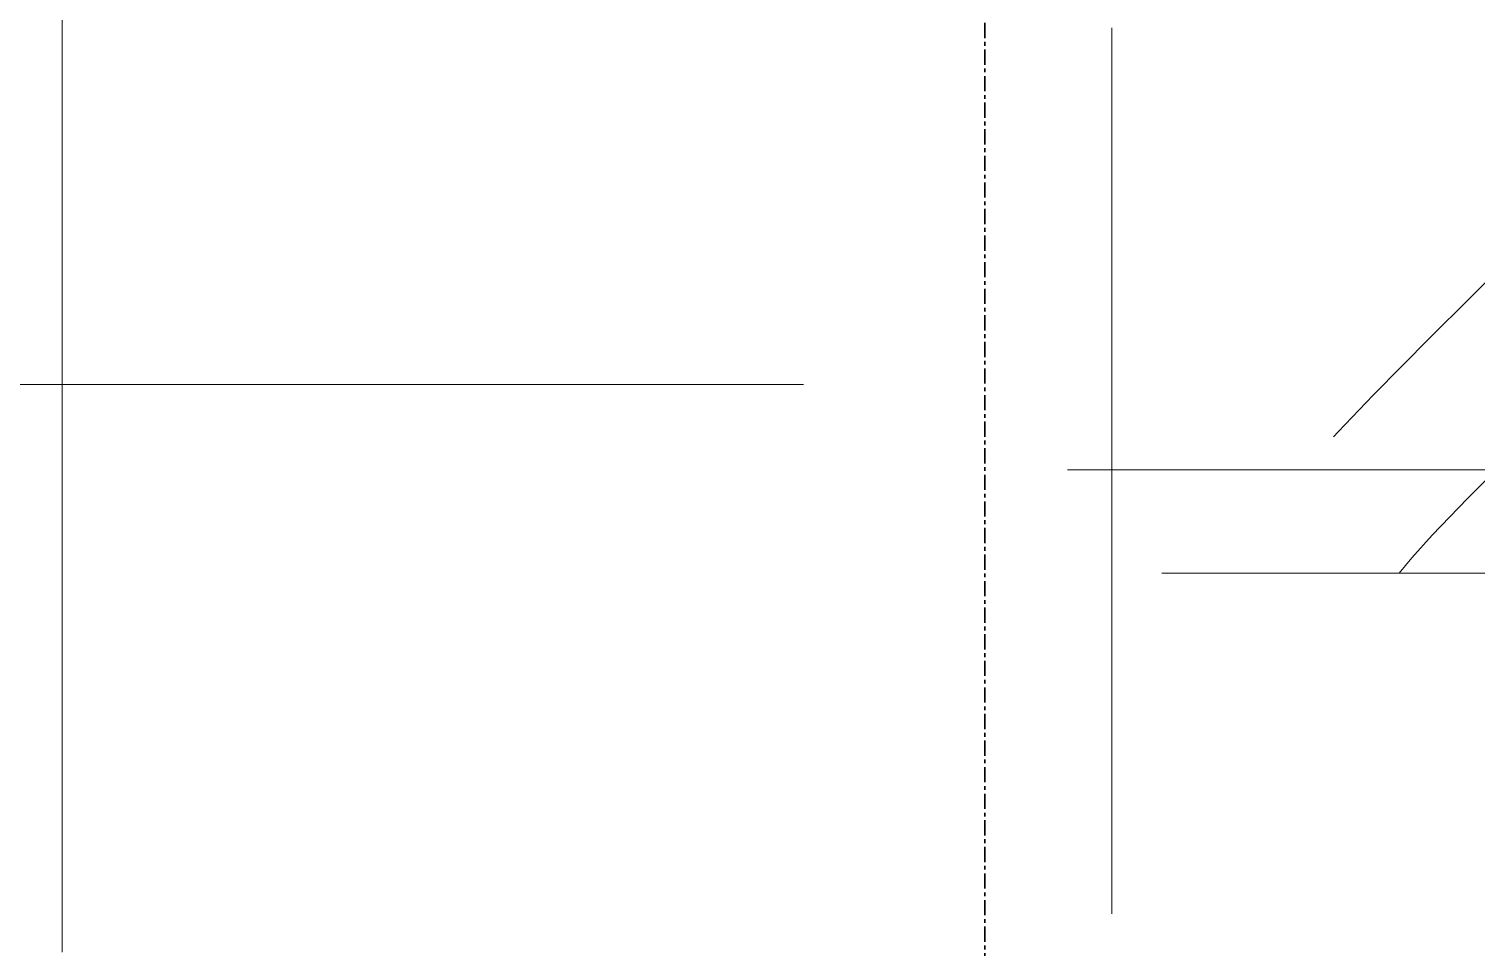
# Model space of a CAD drawing. Header units: inches. Extents: x 9391 to 11530, y 1186 to 2858.
# Drawn here: x 10247.21 to 10294.83, y 2649.1 to 2679.32 of the extents above; entities that cross this region are included whole.
import ezdxf

# ---------------------------------------------------------------- set-up
doc = ezdxf.new("R2010")
doc.units = ezdxf.units.IN
doc.header["$MEASUREMENT"] = 0
doc.linetypes.add('Grid Line 1_2_', pattern=[0.875, 0.5, -0.125, 0.125, -0.125])
doc.layers.add('A-DETL-GENF-1', color=254, linetype='Continuous', lineweight=9)
doc.layers.add('S-GRID-1', color=1, linetype='Grid Line 1_2_', lineweight=30)

# ---------------------------------------------------------------- blocks, each defined once
blk = doc.blocks.new('magnolia 26756 - magnolia 26756-V124-FLOOR PLAN - ROOF')
at = {"layer": 'A-DETL-GENF-1'}
for p, q in [((0, 24.379), (0, 24.398)), ((0, 24.398), (0, 23.664)), ((0, 24.26), (0, 24.379)), ((0, 24.07), (0, 24.26)), ((0, 23.165), (0, 24.07)), ((0, 23.664), (0, 22.7)), ((0, 22.259), (0, 23.165)), ((0, 22.7), (0, 21.8)), ((0, 22.332), (0, 22.383)), ((0, 22.383), (0, 22.364)), ((0, 22.364), (0, 22.109)), ((0, 22.188), (0, 22.332)), ((0, 22.132), (0, 22.259)), ((0, 21.727), (0, 22.188)), ((0, 22.109), (0, 22.132)), ((0, 21.954), (0, 22.065)), ((0, 22.065), (0, 22.013)), ((0, 22.013), (0, 20.465)), ((0, 21.706), (0, 21.954)), ((0, 21.779), (0, 21.865)), ((0, 21.865), (0, 21.516)), ((0, 21.8), (0, 21.465)), ((0, 21.63), (0, 21.779)), ((0, 21.604), (0, 21.727)), ((0, 21.356), (0, 21.706)), ((0, 21.433), (0, 21.63)), ((0, 21.465), (0, 21.604)), ((0, 21.516), (0, 21.479)), ((0, 21.479), (0, 21.465)), ((0, 21.465), (0, 21.405)), ((0, 20.465), (0, 21.433)), ((0, 21.405), (0, 21.311)), ((0, 19.599), (0, 21.356)), ((0, 21.265), (0, 21.339)), ((0, 21.339), (0, 21.226)), ((0, 21.311), (0, 20.978)), ((0, 21.137), (0, 21.265)), ((0, 21.226), (0, 20.203)), ((0, 20.956), (0, 21.137)), ((0, 20.978), (0, 20.9)), ((0, 19.822), (0, 20.956)), ((0, 20.9), (0, 20.865)), ((0, 20.865), (0, 20.242)), ((0, 19.957), (0, 20.265)), ((0, 20.265), (0, 20.044)), ((0, 20.242), (0, 20.032)), ((0, 20.203), (0, 20.132)), ((0, 19.714), (0, 20.132)), ((0, 20.132), (0, 20.123)), ((0, 20.132), (0, 19.893)), ((0, 20.123), (0, 19.953)), ((0, 20.044), (0, 19.739)), ((0, 20.032), (0, 19.794)), ((0, 19.932), (0, 20.019)), ((0, 20.019), (0, 19.921)), ((0, 19.767), (0, 19.957)), ((0, 19.953), (0, 19.671)), ((0, 19.701), (0, 19.932)), ((0, 19.921), (0, 19.599)), ((0, 19.893), (0, 19.399)), ((0, 19.465), (0, 19.822)), ((0, 19.794), (0, 19.553)), ((0, 19.403), (0, 19.767)), ((0, 19.739), (0, 19.465)), ((0, 19.554), (0, 19.714)), ((0, 19.363), (0, 19.701)), ((0, 19.671), (0, 19.327)), ((0, 19.065), (0, 19.554)), ((0, 19.553), (0, 19.334)), ((0, 19.215), (0, 19.403)), ((0, 19.399), (0, 15.932)), ((0, 18.961), (0, 19.363)), ((0, 19.334), (0, 19.163)), ((0, 19.327), (0, 18.971)), ((0, 18.68), (0, 19.215)), ((0, 19.163), (0, 19.065)), ((0, 18.971), (0, 18.653)), ((0, 18.532), (0, 18.961)), ((0, 18.158), (0, 18.68)), ((0, 18.653), (0, 18.424)), ((0, 18.36), (0, 18.532)), ((0, 18.424), (0, 18.039)), ((0, 18.259), (0, 18.36)), ((0, 18.131), (0, 18.259)), ((0, 16.762), (0, 18.158)), ((0, 18.034), (0, 18.131)), ((0, 18.039), (0, 16.307)), ((0, 17.868), (0, 18.034)), ((0, 17.852), (0, 17.965)), ((0, 17.965), (0, 17.598)), ((0, 17.813), (0, 17.914)), ((0, 17.914), (0, 17.865)), ((0, 17.599), (0, 17.868)), ((0, 17.865), (0, 17.36)), ((0, 17.678), (0, 17.852)), ((0, 17.601), (0, 17.813)), ((0, 17.726), (0, 17.732)), ((0, 17.732), (0, 17.445)), ((0, 16.958), (0, 17.732)), ((0, 17.732), (0, 17.503)), ((0, 17.609), (0, 17.732)), ((0, 17.732), (0, 17.73)), ((0, 17.73), (0, 17.517)), ((0, 17.705), (0, 17.726)), ((0, 17.671), (0, 17.705)), ((0, 17.014), (0, 17.678)), ((0, 17.565), (0, 17.671)), ((0, 17.41), (0, 17.609)), ((0, 16.399), (0, 17.601)), ((0, 17.465), (0, 17.599)), ((0, 17.507), (0, 17.599)), ((0, 17.599), (0, 17.429)), ((0, 17.598), (0, 17.526)), ((0, 17.416), (0, 17.565)), ((0, 17.526), (0, 17.507)), ((0, 17.517), (0, 17.156)), ((0, 17.503), (0, 16.885)), ((0, 17.422), (0, 17.465)), ((0, 17.445), (0, 17.422)), ((0, 17.429), (0, 16.602)), ((0, 17.096), (0, 17.416)), ((0, 16.229), (0, 17.41)), ((0, 17.36), (0, 17.083)), ((0, 17.156), (0, 15.466)), ((0, 16.71), (0, 17.096)), ((0, 17.083), (0, 16.978)), ((0, 16.816), (0, 17.014)), ((0, 16.978), (0, 16.817)), ((0, 15.199), (0, 16.958)), ((0, 16.885), (0, 16.706)), ((0, 16.817), (0, 16.324)), ((0, 16.666), (0, 16.816)), ((0, 16.384), (0, 16.762)), ((0, 15.873), (0, 16.71)), ((0, 16.706), (0, 16.544)), ((0, 16.492), (0, 16.666)), ((0, 16.602), (0, 16.432)), ((0, 16.544), (0, 16.399)), ((0, 16.266), (0, 16.492)), ((0, 16.432), (0, 15.651)), ((0, 16.066), (0, 16.384)), ((0, 16.324), (0, 15.599)), ((0, 16.307), (0, 16.266)), ((0, 15.932), (0, 16.229)), ((0, 15.832), (0, 16.066)), ((0, 15.161), (0, 15.873)), ((0, 15.603), (0, 15.866)), ((0, 15.866), (0, 15.862)), ((0, 15.862), (0, 15.803)), ((0, 14.932), (0, 15.832)), ((0, 15.832), (0, 15.549)), ((0, 15.703), (0, 15.832)), ((0, 15.803), (0, 15.703)), ((0, 15.703), (0, 15.199)), ((0, 15.649), (0, 15.703)), ((0, 15.651), (0, 15.177)), ((0, 15.645), (0, 15.649)), ((0, 15.649), (0, 15.64)), ((0, 15.64), (0, 15.649)), ((0, 15.599), (0, 15.645)), ((0, 15.443), (0, 15.603)), ((0, 15.549), (0, 15.436)), ((0, 15.466), (0, 15.319)), ((0, 15.345), (0, 15.443)), ((0, 15.436), (0, 15.329)), ((0, 15.183), (0, 15.345)), ((0, 15.329), (0, 15.216)), ((0, 15.319), (0, 15.183)), ((1.254, 15.496), (1.084, 15.648)), ((2.462, 14.341), (1.254, 15.496)), ((0, 15.216), (0, 15.087)), ((0, 15.038), (0, 15.183)), ((0, 15.183), (0, 14.84)), ((0, 15.177), (0, 14.932)), ((0, 14.932), (0, 15.161)), ((0, 15.087), (0, 14.932)), ((0, 14.799), (0, 15.038)), ((0, 14.77), (0, 14.932)), ((0, 14.932), (0, 14.818)), ((0, 14.84), (0, 14.666)), ((0, 14.818), (0, 14.655)), ((0, 14.614), (0, 14.799)), ((0, 14.603), (0, 14.77)), ((0, 14.642), (0, 14.692)), ((0, 14.692), (0, 14.684)), ((0, 14.684), (0, 14.507)), ((0, 14.666), (0, 14.457)), ((0, 14.655), (0, 14.449)), ((0, 14.532), (0, 14.642)), ((0, 14.166), (0, 14.614)), ((0, 14.437), (0, 14.603)), ((0, 12.983), (0, 14.532)), ((0, 14.507), (0, 14.132)), ((0, 14.457), (0, 14.211)), ((0, 14.449), (0, 13.332)), ((0, 14.275), (0, 14.437)), ((0, 14.028), (0, 14.399)), ((0, 14.399), (0, 14.26)), ((4.367, 12.457), (2.462, 14.341)), ((0, 14.123), (0, 14.275)), ((0, 14.26), (0, 13.819)), ((0, 14.211), (0, 13.927)), ((0, 14.029), (0, 14.166)), ((0, 14.132), (0, 13.536)), ((0, 13.985), (0, 14.123)), ((0, 13.886), (0, 14.029)), ((0, 13.332), (0, 14.028)), ((0, 13.413), (0, 13.985)), ((0, 13.927), (0, 13.605)), ((0, 13.732), (0, 13.886)), ((0, 13.819), (0, 13.683)), ((0, 13.755), (0, 13.78)), ((0, 13.78), (0, 13.775)), ((0, 13.775), (0, 13.732)), ((0, 13.704), (0, 13.755)), ((0, 13.635), (0, 13.704)), ((0, 13.683), (0, 13.564)), ((0, 13.554), (0, 13.635)), ((0, 13.605), (0, 13.243)), ((0, 13.564), (0, 13.466)), ((0, 13.466), (0, 13.554)), ((0, 13.536), (0, 9.533)), ((0, 13.286), (0, 13.413)), ((0, 12.933), (0, 13.286)), ((0, 13.243), (0, 12.399)), ((0, 12.768), (0, 12.983)), ((0, 12.707), (0, 12.933)), ((0, 12.581), (0, 12.768)), ((0, 12.586), (0, 12.707)), ((0, 12.534), (0, 12.586)), ((0, 12.399), (0, 12.581)), ((0, 12.501), (0, 12.534)), ((0, 12.451), (0, 12.501)), ((0, 12.333), (0, 12.451)), ((7.201, 9.601), (4.367, 12.457)), ((0, 12.246), (0, 12.333)), ((0, 12.138), (0, 12.246)), ((0, 11.881), (0, 12.138)), ((0, 11.598), (0, 11.881)), ((0, 11.459), (0, 11.598)), ((0, 10.391), (0, 11.459))]:
    blk.add_line(p, q, dxfattribs=at)
blk = doc.blocks.new('magnolia 26756 - magnolia 26756-V126-FLOOR PLAN - ROOF')
at = {"layer": 'A-DETL-GENF-1'}
for p, q in [((0, 24.379), (0, 24.398)), ((0, 24.398), (0, 23.664)), ((0, 24.26), (0, 24.379)), ((0, 24.07), (0, 24.26)), ((0, 23.165), (0, 24.07)), ((0, 23.664), (0, 22.7)), ((0, 22.259), (0, 23.165)), ((0, 22.7), (0, 21.8)), ((0, 22.332), (0, 22.383)), ((0, 22.383), (0, 22.364)), ((0, 22.364), (0, 22.109)), ((0, 22.188), (0, 22.332)), ((0, 22.132), (0, 22.259)), ((0, 21.727), (0, 22.188)), ((0, 22.109), (0, 22.132)), ((0, 21.954), (0, 22.065)), ((0, 22.065), (0, 22.013)), ((0, 22.013), (0, 20.465)), ((0, 21.706), (0, 21.954)), ((0, 21.779), (0, 21.865)), ((0, 21.865), (0, 21.516)), ((0, 21.8), (0, 21.465)), ((0, 21.63), (0, 21.779)), ((0, 21.604), (0, 21.727)), ((0, 21.356), (0, 21.706)), ((0, 21.433), (0, 21.63)), ((0, 21.465), (0, 21.604)), ((0, 21.516), (0, 21.479)), ((0, 21.479), (0, 21.465)), ((0, 21.465), (0, 21.405)), ((0, 20.465), (0, 21.433)), ((0, 21.405), (0, 21.311)), ((0, 19.599), (0, 21.356)), ((0, 21.265), (0, 21.339)), ((0, 21.339), (0, 21.226)), ((0, 21.311), (0, 20.978)), ((0, 21.137), (0, 21.265)), ((0, 21.226), (0, 20.203)), ((0, 20.956), (0, 21.137)), ((0, 20.978), (0, 20.9)), ((0, 19.822), (0, 20.956)), ((0, 20.9), (0, 20.865)), ((0, 20.865), (0, 20.242)), ((0, 19.957), (0, 20.265)), ((0, 20.265), (0, 20.044)), ((0, 20.242), (0, 20.032)), ((0, 20.203), (0, 20.132)), ((0, 19.714), (0, 20.132)), ((0, 20.132), (0, 20.123)), ((0, 20.132), (0, 19.893)), ((0, 20.123), (0, 19.953)), ((0, 20.044), (0, 19.739)), ((0, 20.032), (0, 19.794)), ((0, 19.932), (0, 20.019)), ((0, 20.019), (0, 19.921)), ((0, 19.767), (0, 19.957)), ((0, 19.953), (0, 19.671)), ((0, 19.701), (0, 19.932)), ((0, 19.921), (0, 19.599)), ((0, 19.893), (0, 19.399)), ((0, 19.465), (0, 19.822)), ((0, 19.794), (0, 19.553)), ((0, 19.403), (0, 19.767)), ((0, 19.739), (0, 19.465)), ((0, 19.554), (0, 19.714)), ((0, 19.363), (0, 19.701)), ((0, 19.671), (0, 19.327)), ((0, 19.065), (0, 19.554)), ((0, 19.553), (0, 19.334)), ((0, 19.215), (0, 19.403)), ((0, 19.399), (0, 15.932)), ((0, 18.961), (0, 19.363)), ((0, 19.334), (0, 19.163)), ((0, 19.327), (0, 18.971)), ((0, 18.68), (0, 19.215)), ((0, 19.163), (0, 19.065)), ((0, 18.971), (0, 18.653)), ((0, 18.532), (0, 18.961)), ((0, 18.158), (0, 18.68)), ((0, 18.653), (0, 18.424)), ((0, 18.36), (0, 18.532)), ((0, 18.424), (0, 18.039)), ((0, 18.259), (0, 18.36)), ((0, 18.131), (0, 18.259)), ((0, 16.762), (0, 18.158)), ((0, 18.034), (0, 18.131)), ((0, 18.039), (0, 16.307)), ((0, 17.868), (0, 18.034)), ((0, 17.852), (0, 17.965)), ((0, 17.965), (0, 17.598)), ((0, 17.813), (0, 17.914)), ((0, 17.914), (0, 17.865)), ((0, 17.599), (0, 17.868)), ((0, 17.865), (0, 17.36)), ((0, 17.678), (0, 17.852)), ((0, 17.601), (0, 17.813)), ((0, 17.726), (0, 17.732)), ((0, 17.732), (0, 17.445)), ((0, 16.958), (0, 17.732)), ((0, 17.732), (0, 17.503)), ((0, 17.609), (0, 17.732)), ((0, 17.732), (0, 17.73)), ((0, 17.73), (0, 17.517)), ((0, 17.705), (0, 17.726)), ((0, 17.671), (0, 17.705)), ((0, 17.014), (0, 17.678)), ((0, 17.565), (0, 17.671)), ((0, 17.41), (0, 17.609)), ((0, 16.399), (0, 17.601)), ((0, 17.465), (0, 17.599)), ((0, 17.507), (0, 17.599)), ((0, 17.599), (0, 17.429)), ((0, 17.598), (0, 17.526)), ((0, 17.416), (0, 17.565)), ((0, 17.526), (0, 17.507)), ((0, 17.517), (0, 17.156)), ((0, 17.503), (0, 16.885)), ((0, 17.422), (0, 17.465)), ((0, 17.445), (0, 17.422)), ((0, 17.429), (0, 16.602)), ((0, 17.096), (0, 17.416)), ((0, 16.229), (0, 17.41)), ((0, 17.36), (0, 17.083)), ((0, 17.156), (0, 15.466)), ((0, 16.71), (0, 17.096)), ((0, 17.083), (0, 16.978)), ((0, 16.816), (0, 17.014)), ((0, 16.978), (0, 16.817)), ((0, 15.199), (0, 16.958)), ((0, 16.885), (0, 16.706)), ((0, 16.817), (0, 16.324)), ((0, 16.666), (0, 16.816)), ((0, 16.384), (0, 16.762)), ((0, 15.873), (0, 16.71)), ((0, 16.706), (0, 16.544)), ((0, 16.492), (0, 16.666)), ((0, 16.602), (0, 16.432)), ((0.511, 16.164), (0, 16.589)), ((0, 16.544), (0, 16.399)), ((0, 16.266), (0, 16.492)), ((0, 16.432), (0, 15.651)), ((0, 16.066), (0, 16.384)), ((0, 16.324), (0, 15.599)), ((0, 16.307), (0, 16.266)), ((0, 15.932), (0, 16.229)), ((0, 15.832), (0, 16.066)), ((0, 15.161), (0, 15.873)), ((0, 15.603), (0, 15.866)), ((0, 15.866), (0, 15.862)), ((0, 15.862), (0, 15.803)), ((0, 14.932), (0, 15.832)), ((0, 15.832), (0, 15.549)), ((0, 15.703), (0, 15.832)), ((0, 15.803), (0, 15.703)), ((1.254, 15.496), (0.511, 16.164)), ((0, 15.703), (0, 15.199)), ((0, 15.649), (0, 15.703)), ((0, 15.651), (0, 15.177)), ((0, 15.645), (0, 15.649)), ((0, 15.649), (0, 15.64)), ((0, 15.64), (0, 15.649)), ((0, 15.599), (0, 15.645)), ((0, 15.443), (0, 15.603)), ((0, 15.549), (0, 15.436)), ((0, 15.466), (0, 15.319)), ((0, 15.345), (0, 15.443)), ((0, 15.436), (0, 15.329)), ((0, 15.183), (0, 15.345)), ((0, 15.329), (0, 15.216)), ((0, 15.319), (0, 15.183)), ((2.462, 14.341), (1.254, 15.496)), ((0, 15.216), (0, 15.087)), ((0, 15.038), (0, 15.183)), ((0, 15.183), (0, 14.84)), ((0, 15.177), (0, 14.932)), ((0, 14.932), (0, 15.161)), ((0, 15.087), (0, 14.932)), ((0, 14.799), (0, 15.038)), ((0, 14.77), (0, 14.932)), ((0, 14.932), (0, 14.818)), ((0, 14.84), (0, 14.666)), ((0, 14.818), (0, 14.655)), ((0, 14.614), (0, 14.799)), ((0, 14.603), (0, 14.77)), ((0, 14.642), (0, 14.692)), ((0, 14.692), (0, 14.684)), ((0, 14.684), (0, 14.507)), ((0, 14.666), (0, 14.457)), ((0, 14.655), (0, 14.449)), ((0, 14.532), (0, 14.642)), ((0, 14.166), (0, 14.614)), ((0, 14.437), (0, 14.603)), ((0, 12.983), (0, 14.532)), ((0, 14.507), (0, 14.132)), ((0, 14.457), (0, 14.211)), ((0, 14.449), (0, 13.332)), ((0, 14.275), (0, 14.437)), ((0, 14.028), (0, 14.399)), ((0, 14.399), (0, 14.26)), ((4.367, 12.457), (2.462, 14.341)), ((0, 14.123), (0, 14.275)), ((0, 14.26), (0, 13.819)), ((0, 14.211), (0, 13.927)), ((0, 14.029), (0, 14.166)), ((0, 14.132), (0, 13.536)), ((0, 13.985), (0, 14.123))]:
    blk.add_line(p, q, dxfattribs=at)
blk = doc.blocks.new('magnolia 26756 - magnolia 26756-V149-FLOOR PLAN - ROOF')
at = {"layer": 'A-DETL-GENF-1'}
for p, q in [((0, 12.066), (0, 11.691)), ((0, 11.691), (0, 11.351)), ((0, 11.351), (0, 10.417)), ((0, 10.417), (0, 10.09)), ((0, 10.09), (0, 9.733)), ((0, 9.733), (0, 9.283)), ((0, 9.283), (0, 9.122)), ((0, 9.122), (0, 8.999)), ((0, 8.999), (0, 8.907)), ((0, 8.907), (0, 8.799)), ((0, 8.799), (0, 8.585)), ((0, 8.585), (0, 8.333)), ((0, 8.333), (0, 8.057)), ((0, 8.057), (0, 7.775)), ((0, 7.775), (0, 7.5)), ((0, 7.5), (0, 7.247)), ((0, 7.247), (0, 7.033)), ((0, 7.033), (0, 6.281)), ((0, 6.281), (0, 5.713)), ((0, 5.713), (0, 5.443)), ((0, 5.2), (0, 5.479)), ((0, 5.479), (0, 5.462)), ((0, 5.462), (0, 5.384)), ((0, 5.443), (0, 5.2)), ((0, 5.384), (0, 5.033)), ((0, 5.033), (0, 4.537)), ((0, 4.537), (0, 4.077)), ((0, 4.077), (0, 3.662)), ((0, 3.662), (0, 3.304)), ((0, 3.304), (0, 3.012)), ((0, 3.012), (0, 2.796)), ((0, 2.796), (0, 2.666)), ((0, 2.666), (0, 1.882)), ((0, 2.466), (0, 2.584)), ((0, 2.584), (0, 2.516)), ((0, 2.516), (0, 2.362)), ((0, 2.41), (0, 2.466)), ((0, 2.287), (0, 2.41)), ((0, 2.362), (0, 2.1)), ((0, 2.09), (0, 2.287)), ((0, 2.1), (0, 1.726)), ((0, 0.432), (0, 2.09)), ((0, 1.882), (0, 1.251)), ((0, 1.726), (0, 1.471)), ((0, 1.471), (0, 1.304)), ((0, 1.304), (0, 1.196)), ((0, 1.035), (0, 1.267)), ((0, 1.267), (0, 0.495)), ((0, 1.251), (0, 1.067)), ((0, 1.196), (0, 0.933)), ((0, 1.067), (0, 1.086)), ((0, 1.086), (0, 1.044)), ((0, 1.044), (0, 0.979)), ((0, 0.936), (0, 1.035)), ((0, 0.979), (0, 0.93)), ((0, 0.93), (0, 0.936)), ((0, 0.933), (0, 0.102)), ((0, 0.495), (0, 0.424)), ((-1.196, 0), (-0.933, 0)), ((-0.933, 0), (-0.103, 0)), ((-0.103, 0), (2.133, 0)), ((0, 0.406), (0, 0.432)), ((0, 0.424), (0, 0.406)), ((0, 0.102), (0, -2.133)), ((1.825, 0), (1.78, 0)), ((1.78, 0), (1.788, 0)), ((1.788, 0), (1.867, 0)), ((2.076, 0), (1.825, 0)), ((1.867, 0), (4.463, 0)), ((2.133, 0), (2.076, 0)), ((4.463, 0), (6.666, 0)), ((4.842, 0), (4.632, 0)), ((4.632, 0), (4.644, 0)), ((4.644, 0), (5.23, 0)), ((6.666, 0), (4.842, 0)), ((5.23, 0), (6.019, 0)), ((6.019, 0), (7.6, 0)), ((7.404, 0), (7.2, 0)), ((7.2, 0), (7.842, 0)), ((7.87, 0), (7.404, 0)), ((7.6, 0), (7.794, 0)), ((7.794, 0), (7.947, 0)), ((7.842, 0), (8.497, 0)), ((8.24, 0), (7.87, 0)), ((7.947, 0), (8.199, 0)), ((8.199, 0), (8.362, 0)), ((8.723, 0), (8.24, 0)), ((8.45, 0), (8.266, 0)), ((8.266, 0), (9.94, 0)), ((8.362, 0), (8.45, 0)), ((8.497, 0), (9.149, 0)), ((9.333, 0), (8.723, 0)), ((9.149, 0), (10.391, 0)), ((9.477, 0), (9.333, 0)), ((9.679, 0), (9.477, 0)), ((10.48, 0), (9.679, 0)), ((9.94, 0), (10.249, 0)), ((10.249, 0), (10.457, 0)), ((10.391, 0), (11.459, 0)), ((10.457, 0), (10.533, 0)), ((10.533, 0), (10.48, 0)), ((11.459, 0), (11.598, 0)), ((11.598, 0), (11.881, 0)), ((11.881, 0), (12.138, 0)), ((12.138, 0), (12.246, 0)), ((12.246, 0), (12.333, 0)), ((12.333, 0), (12.451, 0)), ((12.451, 0), (12.501, 0)), ((12.501, 0), (12.534, 0)), ((12.534, 0), (12.586, 0)), ((12.586, 0), (12.707, 0)), ((12.707, 0), (12.933, 0)), ((12.933, 0), (13.286, 0)), ((13.286, 0), (13.413, 0)), ((13.413, 0), (13.985, 0)), ((13.985, 0), (14.123, 0)), ((14.123, 0), (14.275, 0)), ((14.275, 0), (14.437, 0)), ((14.437, 0), (14.603, 0)), ((14.603, 0), (14.77, 0)), ((14.77, 0), (14.932, 0)), ((14.932, 0), (15.161, 0)), ((15.161, 0), (15.873, 0)), ((15.873, 0), (16.71, 0)), ((16.71, 0), (17.096, 0)), ((17.096, 0), (17.416, 0)), ((17.416, 0), (17.565, 0)), ((17.445, 0), (17.422, 0)), ((17.422, 0), (17.465, 0)), ((17.732, 0), (17.445, 0)), ((17.465, 0), (17.599, 0)), ((17.565, 0), (17.671, 0)), ((17.599, 0), (17.868, 0)), ((17.671, 0), (17.705, 0)), ((17.705, 0), (17.726, 0)), ((17.726, 0), (17.732, 0)), ((17.868, 0), (18.034, 0)), ((18.034, 0), (18.131, 0)), ((18.131, 0), (18.259, 0)), ((18.259, 0), (18.36, 0)), ((18.36, 0), (18.532, 0)), ((18.532, 0), (18.961, 0)), ((18.961, 0), (19.363, 0)), ((19.363, 0), (19.701, 0)), ((19.921, 0), (19.599, 0)), ((19.599, 0), (21.356, 0)), ((19.701, 0), (19.932, 0)), ((20.019, 0), (19.921, 0)), ((19.932, 0), (20.019, 0)), ((22.013, 0), (20.465, 0)), ((21.356, 0), (21.706, 0)), ((21.706, 0), (21.954, 0)), ((21.954, 0), (22.065, 0)), ((22.065, 0), (22.013, 0)), ((-0.432, 0), (-2.09, 0)), ((-1.035, 0), (-1.267, 0)), ((-1.267, 0), (-0.495, 0)), ((-1.251, 0), (-1.067, 0)), ((-1.067, 0), (-1.086, 0)), ((-1.086, 0), (-1.044, 0)), ((-1.044, 0), (-0.979, 0)), ((-0.936, 0), (-1.035, 0)), ((-0.979, 0), (-0.93, 0)), ((-0.93, 0), (-0.936, 0)), ((-0.495, 0), (-0.424, 0)), ((-0.406, 0), (-0.432, 0)), ((-0.424, 0), (-0.406, 0)), ((13.243, 0), (12.399, 0)), ((12.399, 0), (12.581, 0)), ((12.581, 0), (12.768, 0)), ((13.605, 0), (13.243, 0)), ((14.449, 0), (13.332, 0)), ((13.332, 0), (14.028, 0)), ((13.564, 0), (13.466, 0)), ((13.466, 0), (13.554, 0)), ((13.554, 0), (13.635, 0)), ((13.683, 0), (13.564, 0)), ((13.927, 0), (13.605, 0)), ((13.635, 0), (13.704, 0)), ((13.819, 0), (13.683, 0)), ((13.704, 0), (13.755, 0)), ((13.775, 0), (13.732, 0)), ((13.732, 0), (13.886, 0)), ((13.755, 0), (13.78, 0)), ((13.78, 0), (13.775, 0)), ((14.26, 0), (13.819, 0)), ((13.886, 0), (14.029, 0)), ((14.211, 0), (13.927, 0)), ((14.028, 0), (14.399, 0)), ((14.029, 0), (14.166, 0)), ((14.166, 0), (14.614, 0)), ((14.457, 0), (14.211, 0)), ((14.399, 0), (14.26, 0)), ((14.655, 0), (14.449, 0)), ((14.666, 0), (14.457, 0)), ((14.614, 0), (14.799, 0)), ((14.818, 0), (14.655, 0)), ((14.84, 0), (14.666, 0)), ((14.799, 0), (15.038, 0)), ((14.932, 0), (14.818, 0)), ((15.183, 0), (14.84, 0)), ((15.177, 0), (14.932, 0)), ((14.932, 0), (15.832, 0)), ((15.087, 0), (14.932, 0)), ((15.038, 0), (15.183, 0)), ((15.216, 0), (15.087, 0)), ((15.651, 0), (15.177, 0)), ((15.183, 0), (15.345, 0)), ((15.319, 0), (15.183, 0)), ((15.703, 0), (15.199, 0)), ((15.199, 0), (16.958, 0)), ((15.329, 0), (15.216, 0)), ((15.466, 0), (15.319, 0)), ((15.436, 0), (15.329, 0)), ((15.345, 0), (15.443, 0)), ((15.549, 0), (15.436, 0)), ((15.443, 0), (15.603, 0)), ((17.156, 0), (15.466, 0)), ((15.832, 0), (15.549, 0)), ((16.324, 0), (15.599, 0)), ((15.599, 0), (15.645, 0)), ((15.603, 0), (15.866, 0)), ((15.649, 0), (15.64, 0)), ((15.64, 0), (15.649, 0)), ((15.645, 0), (15.649, 0)), ((15.649, 0), (15.703, 0)), ((16.432, 0), (15.651, 0)), ((15.803, 0), (15.703, 0)), ((15.703, 0), (15.832, 0)), ((15.862, 0), (15.803, 0)), ((15.832, 0), (16.066, 0)), ((15.866, 0), (15.862, 0)), ((19.399, 0), (15.932, 0)), ((15.932, 0), (16.229, 0)), ((16.066, 0), (16.384, 0)), ((16.229, 0), (17.41, 0)), ((16.307, 0), (16.266, 0)), ((16.266, 0), (16.492, 0)), ((18.039, 0), (16.307, 0)), ((16.817, 0), (16.324, 0)), ((16.384, 0), (16.762, 0)), ((16.544, 0), (16.399, 0)), ((16.399, 0), (17.601, 0)), ((16.602, 0), (16.432, 0)), ((16.492, 0), (16.666, 0)), ((16.706, 0), (16.544, 0)), ((17.429, 0), (16.602, 0)), ((16.666, 0), (16.816, 0)), ((16.885, 0), (16.706, 0)), ((16.762, 0), (18.158, 0)), ((16.816, 0), (17.014, 0)), ((16.978, 0), (16.817, 0)), ((17.503, 0), (16.885, 0)), ((16.958, 0), (17.732, 0)), ((17.083, 0), (16.978, 0)), ((17.014, 0), (17.678, 0)), ((17.36, 0), (17.083, 0)), ((17.517, 0), (17.156, 0)), ((17.865, 0), (17.36, 0)), ((17.41, 0), (17.609, 0)), ((17.599, 0), (17.429, 0)), ((17.732, 0), (17.503, 0)), ((17.526, 0), (17.507, 0)), ((17.507, 0), (17.599, 0)), ((17.73, 0), (17.517, 0)), ((17.598, 0), (17.526, 0)), ((17.965, 0), (17.598, 0)), ((17.601, 0), (17.813, 0)), ((17.609, 0), (17.732, 0)), ((17.678, 0), (17.852, 0)), ((17.732, 0), (17.73, 0)), ((17.813, 0), (17.914, 0)), ((17.852, 0), (17.965, 0)), ((17.914, 0), (17.865, 0)), ((18.424, 0), (18.039, 0)), ((18.158, 0), (18.68, 0)), ((18.653, 0), (18.424, 0)), ((18.971, 0), (18.653, 0)), ((18.68, 0), (19.215, 0)), ((19.327, 0), (18.971, 0)), ((19.163, 0), (19.065, 0)), ((19.065, 0), (19.554, 0)), ((19.334, 0), (19.163, 0)), ((19.215, 0), (19.403, 0)), ((19.671, 0), (19.327, 0)), ((19.553, 0), (19.334, 0)), ((19.893, 0), (19.399, 0)), ((19.403, 0), (19.767, 0)), ((19.739, 0), (19.465, 0)), ((19.465, 0), (19.822, 0)), ((19.794, 0), (19.553, 0)), ((19.554, 0), (19.714, 0)), ((19.953, 0), (19.671, 0)), ((19.714, 0), (20.132, 0)), ((20.044, 0), (19.739, 0)), ((19.767, 0), (19.957, 0)), ((20.032, 0), (19.794, 0)), ((19.822, 0), (20.956, 0)), ((20.132, 0), (19.893, 0)), ((20.123, 0), (19.953, 0)), ((19.957, 0), (20.265, 0)), ((20.242, 0), (20.032, 0)), ((20.265, 0), (20.044, 0)), ((20.132, 0), (20.123, 0)), ((20.203, 0), (20.132, 0)), ((21.226, 0), (20.203, 0)), ((20.865, 0), (20.242, 0)), ((20.465, 0), (21.433, 0)), ((20.9, 0), (20.865, 0)), ((20.978, 0), (20.9, 0)), ((20.956, 0), (21.137, 0)), ((21.311, 0), (20.978, 0)), ((21.137, 0), (21.265, 0)), ((21.339, 0), (21.226, 0)), ((21.265, 0), (21.339, 0)), ((21.405, 0), (21.311, 0)), ((21.465, 0), (21.405, 0)), ((21.433, 0), (21.63, 0)), ((21.479, 0), (21.465, 0)), ((21.465, 0), (21.604, 0)), ((21.8, 0), (21.465, 0)), ((21.516, 0), (21.479, 0)), ((21.865, 0), (21.516, 0)), ((21.604, 0), (21.727, 0)), ((21.63, 0), (21.779, 0)), ((21.727, 0), (22.188, 0)), ((21.779, 0), (21.865, 0)), ((22.7, 0), (21.8, 0)), ((22.364, 0), (22.109, 0)), ((22.109, 0), (22.132, 0)), ((22.132, 0), (22.259, 0)), ((22.188, 0), (22.332, 0)), ((22.259, 0), (23.165, 0)), ((22.332, 0), (22.383, 0)), ((22.383, 0), (22.364, 0)), ((23.664, 0), (22.7, 0)), ((23.165, 0), (24.07, 0)), ((24.398, 0), (23.664, 0)), ((24.07, 0), (24.26, 0)), ((24.26, 0), (24.379, 0)), ((24.379, 0), (24.398, 0)), ((0, -1.825), (0, -1.78)), ((0, -1.78), (0, -1.788)), ((0, -1.788), (0, -1.867)), ((0, -2.076), (0, -1.825)), ((0, -1.867), (0, -4.463)), ((0, -2.133), (0, -2.076)), ((0, -4.463), (0, -6.666)), ((0, -4.842), (0, -4.632)), ((0, -4.632), (0, -4.644)), ((0, -4.644), (0, -5.23)), ((0, -6.666), (0, -4.842)), ((0, -5.23), (0, -6.019)), ((0, -6.019), (0, -7.6)), ((0, -7.404), (0, -7.2)), ((0, -7.2), (0, -7.842)), ((0, -7.87), (0, -7.404)), ((0, -7.6), (0, -7.794)), ((0, -7.794), (0, -7.947)), ((0, -7.842), (0, -8.497)), ((0, -8.24), (0, -7.87)), ((0, -7.947), (0, -8.199)), ((0, -8.199), (0, -8.362)), ((0, -8.723), (0, -8.24)), ((0, -8.45), (0, -8.266)), ((0, -8.266), (0, -9.94)), ((0, -8.362), (0, -8.45)), ((0, -8.497), (0, -9.149)), ((0, -9.333), (0, -8.723)), ((0, -9.149), (0, -10.391)), ((0, -9.477), (0, -9.333)), ((0, -9.679), (0, -9.477)), ((0, -10.48), (0, -9.679)), ((0, -9.94), (0, -10.249)), ((0, -10.249), (0, -10.457)), ((0, -10.391), (0, -11.459)), ((0, -10.457), (0, -10.533)), ((0, -10.533), (0, -10.48)), ((0, -11.459), (0, -11.598)), ((0, -11.598), (0, -11.881)), ((0, -11.881), (0, -12.138)), ((0, -12.138), (0, -12.246)), ((0, -12.246), (0, -12.333)), ((0, -12.333), (0, -12.451)), ((0, -12.451), (0, -12.501)), ((0, -12.501), (0, -12.534)), ((0, -12.534), (0, -12.586)), ((0, -12.586), (0, -12.707)), ((0, -12.707), (0, -12.933)), ((0, -12.933), (0, -13.286)), ((0, -13.286), (0, -13.413)), ((0, -14.449), (0, -13.332)), ((0, -13.332), (0, -14.028)), ((0, -13.413), (0, -13.985)), ((0, -13.564), (0, -13.466)), ((0, -13.466), (0, -13.554)), ((0, -13.554), (0, -13.635)), ((0, -13.683), (0, -13.564)), ((0, -13.635), (0, -13.704)), ((0, -13.819), (0, -13.683)), ((0, -13.704), (0, -13.755)), ((0, -13.775), (0, -13.732)), ((0, -13.732), (0, -13.886)), ((0, -13.755), (0, -13.78)), ((0, -13.78), (0, -13.775)), ((0, -14.26), (0, -13.819)), ((0, -13.886), (0, -14.029)), ((0, -13.985), (0, -14.123)), ((0, -14.028), (0, -14.399)), ((0, -14.029), (0, -14.166)), ((0, -14.123), (0, -14.275)), ((0, -14.166), (0, -14.614)), ((0, -14.399), (0, -14.26)), ((0, -14.275), (0, -14.437)), ((0, -14.437), (0, -14.603)), ((0, -14.655), (0, -14.449)), ((0, -14.603), (0, -14.77)), ((0, -14.614), (0, -14.799)), ((0, -14.818), (0, -14.655)), ((0, -14.77), (0, -14.932)), ((0, -14.799), (0, -15.038)), ((0, -14.932), (0, -14.818)), ((0, -14.932), (0, -15.161)), ((0, -15.177), (0, -14.932)), ((0, -14.932), (0, -15.832)), ((0, -15.087), (0, -14.932)), ((0, -15.038), (0, -15.183)), ((0, -15.216), (0, -15.087)), ((0, -15.161), (0, -15.873)), ((0, -15.651), (0, -15.177)), ((0, -15.183), (0, -15.345)), ((0, -15.703), (0, -15.199)), ((0, -15.199), (0, -16.958)), ((0, -15.329), (0, -15.216)), ((0, -15.436), (0, -15.329)), ((0, -15.345), (0, -15.443)), ((0, -15.549), (0, -15.436)), ((0, -15.443), (0, -15.603)), ((0, -15.832), (0, -15.549)), ((0, -16.324), (0, -15.599)), ((0, -15.599), (0, -15.645)), ((0, -15.603), (0, -15.866)), ((0, -15.649), (0, -15.64)), ((0, -15.64), (0, -15.649)), ((0, -15.645), (0, -15.649)), ((0, -15.649), (0, -15.703)), ((0, -16.432), (0, -15.651)), ((0, -15.803), (0, -15.703)), ((0, -15.703), (0, -15.832)), ((0, -15.862), (0, -15.803)), ((0, -15.832), (0, -16.066)), ((0, -15.866), (0, -15.862)), ((0, -15.873), (0, -16.71)), ((0, -16.066), (0, -16.384)), ((0, -16.307), (0, -16.266)), ((0, -16.266), (0, -16.492)), ((0, -18.039), (0, -16.307)), ((0, -16.817), (0, -16.324)), ((0, -16.384), (0, -16.762)), ((0, -16.544), (0, -16.399)), ((0, -16.399), (0, -17.601)), ((0, -16.602), (0, -16.432)), ((0, -16.492), (0, -16.666)), ((0, -16.706), (0, -16.544)), ((0, -17.429), (0, -16.602)), ((0, -16.666), (0, -16.816)), ((0, -16.885), (0, -16.706)), ((0, -16.71), (0, -17.096)), ((0, -16.762), (0, -18.158)), ((0, -16.816), (0, -17.014)), ((0, -16.978), (0, -16.817)), ((0, -17.503), (0, -16.885)), ((0, -16.958), (0, -17.732)), ((0, -17.083), (0, -16.978)), ((0, -17.014), (0, -17.678)), ((0, -17.36), (0, -17.083)), ((0, -17.096), (0, -17.416)), ((0, -17.865), (0, -17.36)), ((0, -17.416), (0, -17.565)), ((0, -17.445), (0, -17.422)), ((0, -17.422), (0, -17.465)), ((0, -17.599), (0, -17.429)), ((0, -17.732), (0, -17.445)), ((0, -17.465), (0, -17.599)), ((0, -17.732), (0, -17.503)), ((0, -17.526), (0, -17.507)), ((0, -17.507), (0, -17.599)), ((0, -17.598), (0, -17.526)), ((0, -17.565), (0, -17.671)), ((0, -17.965), (0, -17.598)), ((0, -17.599), (0, -17.868)), ((0, -17.601), (0, -17.813)), ((0, -17.671), (0, -17.705)), ((0, -17.678), (0, -17.852)), ((0, -17.705), (0, -17.726)), ((0, -17.726), (0, -17.732)), ((0, -17.813), (0, -17.914)), ((0, -17.852), (0, -17.965)), ((0, -17.914), (0, -17.865)), ((0, -17.868), (0, -18.034)), ((0, -18.034), (0, -18.131)), ((0, -18.424), (0, -18.039)), ((0, -18.131), (0, -18.259)), ((0, -18.158), (0, -18.68)), ((0, -18.259), (0, -18.36)), ((0, -18.36), (0, -18.532)), ((0, -18.653), (0, -18.424))]:
    blk.add_line(p, q, dxfattribs=at)
blk = doc.blocks.new('holly 26751 - holly 26751-V167-FLOOR PLAN - ROOF')
at = {"layer": 'A-DETL-GENF-1'}
for p, q in [((0, -6.173), (0, -6.394)), ((0, -6.394), (0, -6.655)), ((0, -6.655), (0, -6.93)), ((0, -6.93), (0, -7.195)), ((0, -7.195), (0, -7.422)), ((0, -7.422), (0, -7.586)), ((0, -7.586), (0, -7.661)), ((0, -7.661), (0, -8.088)), ((0, -8.088), (0, -8.108)), ((0, -8.108), (0, -8.201)), ((0, -8.201), (0, -8.943)), ((0, -8.794), (0, -8.776)), ((0, -8.776), (0, -8.791)), ((0, -8.791), (0, -8.852)), ((0, -9.001), (0, -8.794)), ((0, -8.852), (0, -9.128)), ((0, -8.943), (0, -9.001)), ((0, -9.128), (0, -10.399)), ((0, -10.399), (0, -10.489)), ((0, -10.489), (0, -12.572)), ((0, -12.572), (0, -12.126)), ((0, -12.126), (0, -13.316)), ((0, -14.358), (0, -13.316)), ((0, -14.358), (0, -15.548)), ((0, -15.548), (0, -15.995)), ((0, -15.995), (0, -16.143)), ((0, -16.143), (0, -17.632)), ((0, -17.632), (0, -16.888)), ((0, -16.888), (0, -17.185)), ((0, -17.185), (0, -20.459)), ((0, -20.459), (0, -20.31)), ((0, -20.31), (0, -20.384)), ((0, -20.384), (0, -20.547)), ((0, -20.547), (0, -20.775)), ((0, -20.775), (0, -21.04)), ((0, -21.04), (0, -21.316)), ((0, -21.316), (0, -21.578)), ((0, -21.578), (0, -21.798)), ((0, -21.798), (0, -22.542)), ((0, -22.542), (0, -25.37)), ((0, -25.37), (0, -24.774)), ((0, -24.774), (0, -24.923)), ((0, -24.923), (0, -25.667)), ((0, -25.667), (0, -27.751)), ((0, -32.215), (0, -27.007)), ((0, -27.007), (0, -29.239)), ((0, -27.751), (0, -28.048)), ((0, -28.048), (0, -27.899)), ((0, -27.899), (0, -28.346)), ((0, -28.941), (0, -28.197)), ((0, -28.197), (0, -28.282)), ((0, -28.346), (0, -28.583)), ((0, -28.583), (0, -28.856)), ((0, -28.856), (0, -29.139)), ((0, -30.28), (0, -28.941)), ((0, -29.139), (0, -29.403)), ((0, -29.239), (0, -30.205)), ((0, -29.403), (0, -29.625)), ((0, -29.625), (0, -29.777)), ((0, -29.777), (0, -29.834)), ((0, -29.834), (0, -30.727)), ((0, -30.205), (0, -30.28)), ((0, -30.73), (0, -30.429)), ((0, -30.429), (0, -30.477)), ((0, -30.477), (0, -30.771)), ((0, -30.727), (0, -31.068)), ((0, -30.747), (0, -30.727)), ((0, -30.727), (0, -30.935)), ((0, -30.987), (0, -30.73)), ((0, -30.818), (0, -30.747)), ((0, -30.771), (0, -31.263)), ((0, -31.26), (0, -30.818)), ((0, -30.935), (0, -32.951)), ((0, -31.174), (0, -30.987)), ((0, -31.068), (0, -31.24)), ((0, -31.267), (0, -31.174)), ((0, -31.24), (0, -31.267)), ((0, -31.322), (0, -31.26)), ((0, -31.263), (0, -31.322)), ((0, -31.374), (0, -31.322)), ((0, -31.322), (0, -32.306)), ((0, -31.477), (0, -31.374)), ((0, -31.616), (0, -31.477)), ((0, -31.774), (0, -31.616)), ((0, -31.918), (0, -31.768)), ((0, -31.768), (0, -32.364)), ((0, -31.937), (0, -31.774)), ((0, -32.591), (0, -31.918)), ((0, -32.089), (0, -31.937)), ((0, -32.215), (0, -32.089)), ((0, -32.661), (0, -32.215)), ((0, -32.364), (0, -32.215)), ((0, -32.306), (0, -32.364)), ((0, -33.06), (0, -32.364)), ((0, -32.364), (0, -32.645)), ((0, -32.364), (0, -33.405)), ((0, -32.666), (0, -32.591)), ((0, -32.645), (0, -32.675)), ((0, -32.675), (0, -32.659)), ((0, -32.659), (0, -32.666)), ((0, -33.703), (0, -32.661)), ((0, -32.661), (0, -32.959)), ((0, -34.893), (0, -32.661)), ((0, -32.951), (0, -33.108)), ((0, -32.959), (0, -34.298)), ((0, -33.12), (0, -33.06)), ((0, -33.108), (0, -33.12)), ((0, -35.18), (0, -33.108)), ((0, -33.108), (0, -34.893)), ((0, -33.405), (0, -33.703)), ((0, -34.298), (0, -34.149)), ((0, -34.149), (0, -35.14)), ((0, -35.14), (0, -35.274)), ((0, -35.34), (0, -35.18)), ((0, -35.274), (0, -35.34))]:
    blk.add_line(p, q, dxfattribs=at)

msp = doc.modelspace()

# ---------------------------------------------------------------- linework, layer by layer
at = {"layer": 'S-GRID-1'}
msp.add_line((10278.662, 1368.27), (10278.662, 2735.869), dxfattribs=at)

# ---------------------------------------------------------------- block references
at = {"layer": 'A-DETL-GENF-1'}
for name, p in [('holly 26751 - holly 26751-V167-FLOOR PLAN - ROOF', (10282.837, 2685.528)), ('magnolia 26756 - magnolia 26756-V149-FLOOR PLAN - ROOF', (10248.298, 2667.611))]:
    msp.add_blockref(name, p, dxfattribs=at)
at = {"layer": 'A-DETL-GENF-1', "rotation": 90.00000000000124}
for name, p in [('magnolia 26756 - magnolia 26756-V124-FLOOR PLAN - ROOF', (10305.78, 2664.806)), ('magnolia 26756 - magnolia 26756-V126-FLOOR PLAN - ROOF', (10308.881, 2661.402))]:
    msp.add_blockref(name, p, dxfattribs=at)

doc.saveas('drawing.dxf')
